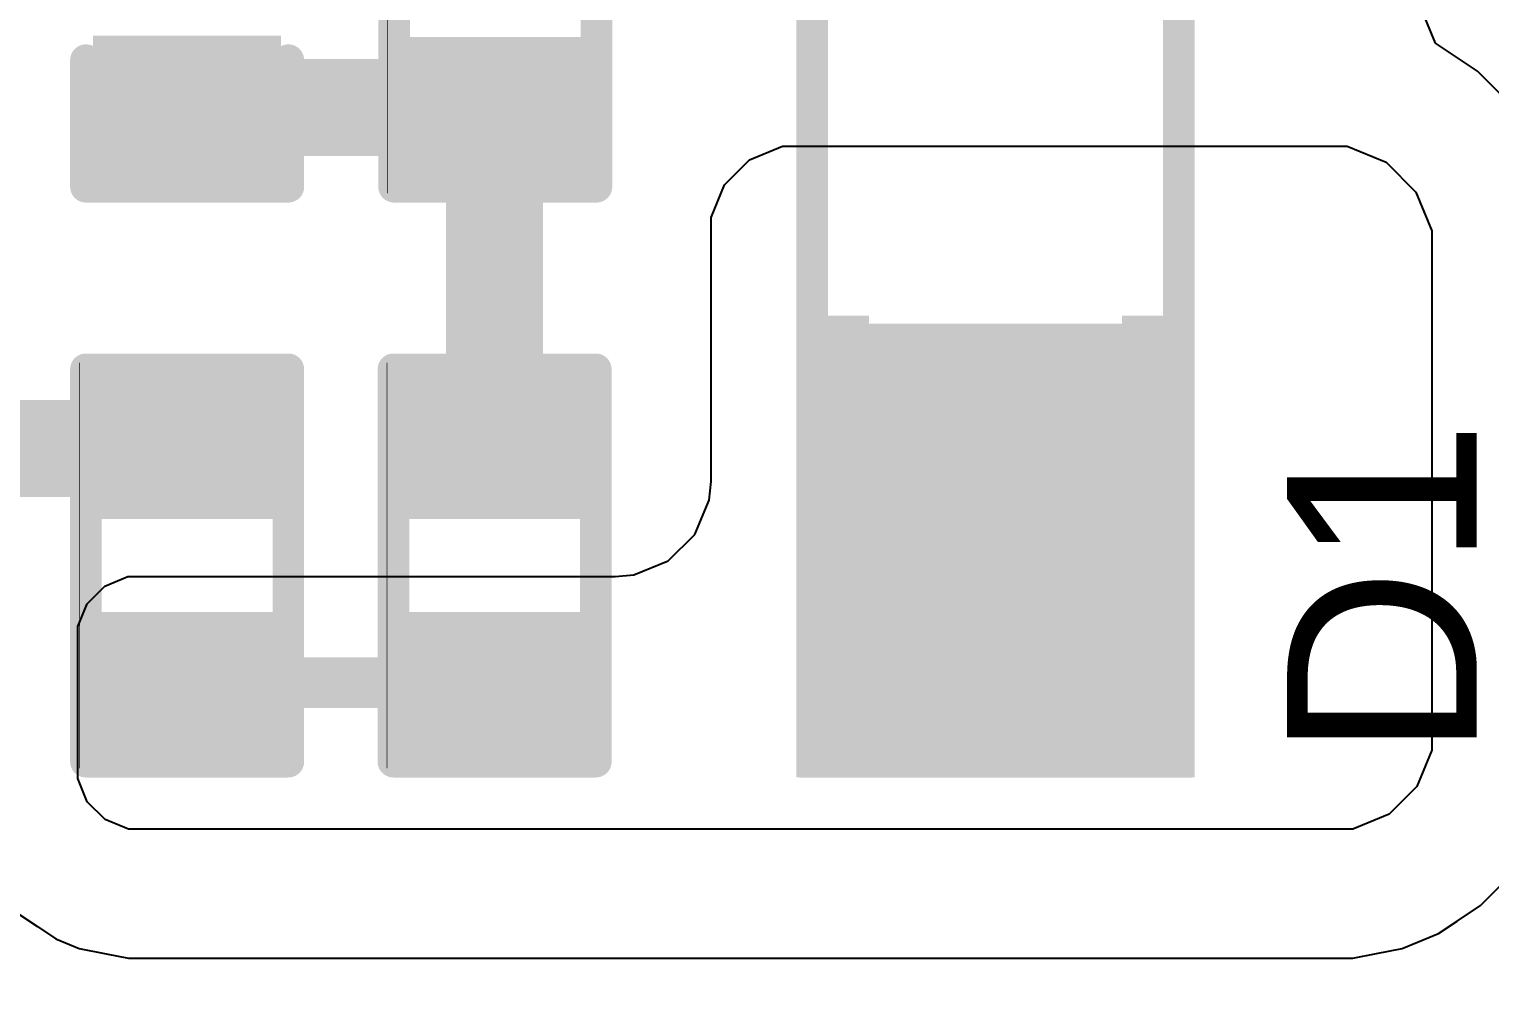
# Model space of a CAD drawing. Header units: inches. Extents: x -18 to 202, y -11 to 119.
# Drawn here: x 43.52 to 49.38, y 8.43 to 12.25 of the extents above; entities that cross this region are included whole.
import ezdxf

# ---------------------------------------------------------------- set-up
doc = ezdxf.new("R2010")
doc.units = ezdxf.units.IN
for name, color, linetype in [('Board Outline', 216, 'Continuous'), ('Top Layer', 1, 'Continuous'), ('Top Overlay', 2, 'Continuous'), ('Top Paste', 8, 'Continuous'), ('Top Solder', 216, 'Continuous')]:
    doc.layers.add(name, color=color, linetype=linetype)
doc.styles.add('Arial', font='', dxfattribs={"height": 0.2})
doc.styles.get('Arial').set_extended_font_data('Arial')

# ---------------------------------------------------------------- blocks, each defined once
blk = doc.blocks.new('R___0402_53')
at = {"layer": 'Top Layer'}
for points in [[(-0.6985050799999999, -0.31750508), (-0.6985050799999999, 0.31749492), (-0.24130508, 0.31749492), (-0.2413050799999999, -0.3175050799999999)], [(0.2413000000000001, -0.3175025400000001), (0.2412999999999999, 0.31749746), (0.6985, 0.31749746), (0.6985, -0.3175025399999999)]]:
    blk.add_hatch(color=1, dxfattribs=at).paths.add_polyline_path(points)
at = {"layer": 'Top Paste'}
for points in [[(-0.6985050799999999, -0.31750508), (-0.6985050799999999, 0.31749492), (-0.24130508, 0.31749492), (-0.2413050799999999, -0.3175050799999999)], [(0.2413000000000001, -0.3175025400000001), (0.2412999999999999, 0.31749746), (0.6985, 0.31749746), (0.6985, -0.3175025399999999)]]:
    blk.add_hatch(color=8, dxfattribs=at).paths.add_polyline_path(points)
at = {"layer": 'Top Solder'}
for points in [[(-0.75350624, -0.37250624), (-0.75350624, 0.3724960799999999), (-0.1863039200000001, 0.3724960800000001), (-0.1863039199999999, -0.3725062399999999)], [(0.18629884, -0.3725037), (0.1862988399999999, 0.3724986199999999), (0.75350116, 0.3724986200000001), (0.75350116, -0.3725036999999999)]]:
    blk.add_hatch(color=216, dxfattribs=at).paths.add_polyline_path(points)
at = {"layer": 'Top Overlay'}
for points, const_width in [([(-0.78740254, -0.40640508), (-0.78739746, 0.40639746)], 0.127), ([(0.78739492, 0.40639746), (-0.78739746, 0.40639746)], 0.127), ([(0.7874, -0.4064), (0.78739492, 0.40639746)], 0.127), ([(-0.78740254, -0.40640508), (0.7874, -0.4064)], 0.127), ([(0.81279492, -0.43180508), (-0.8128, -0.4317974599999999)], 0.0032258)]:
    blk.add_lwpolyline(points, dxfattribs=dict(at, const_width=const_width))
for points, const_width in [([(-0.8191474599999999, 0.40639746, 1), (-0.7556474599999999, 0.40639746, 1)], 0.0635), ([(-0.8191474599999999, 0.40639746, 1), (-0.7556474599999999, 0.40639746, 1)], 0.0635), ([(0.7556449199999999, 0.40639746, 1), (0.81914492, 0.40639746, 1)], 0.0635), ([(0.7556449199999999, 0.40639746, 1), (0.81914492, 0.40639746, 1)], 0.0635), ([(-0.8191525399999998, -0.40640508, 1), (-0.75565254, -0.40640508, 1)], 0.0635), ([(-0.8191525399999998, -0.40640508, 1), (-0.75565254, -0.40640508, 1)], 0.0635), ([(0.7556499999999999, -0.4064, 1), (0.8191499999999999, -0.4064, 1)], 0.0635), ([(0.7556499999999999, -0.4064, 1), (0.8191499999999999, -0.4064, 1)], 0.0635), ([(-0.81360518, -0.4317974599999999, 1), (-0.8119948199999999, -0.4317974599999999, 1)], 0.0016129), ([(0.8119897399999999, -0.43180508, 1), (0.8136000999999999, -0.43180508, 1)], 0.0016129)]:
    blk.add_lwpolyline(points, format="xyb", close=True, dxfattribs=dict(at, const_width=const_width))
blk = doc.blocks.new('R___0402_55')
at = {"layer": 'Top Layer'}
for points in [[(-0.6985050799999999, -0.31750508), (-0.6985050799999999, 0.31749492), (-0.24130508, 0.31749492), (-0.2413050799999999, -0.3175050799999999)], [(0.2413000000000001, -0.3175025400000001), (0.2412999999999999, 0.31749746), (0.6985, 0.31749746), (0.6985, -0.3175025399999999)]]:
    blk.add_hatch(color=1, dxfattribs=at).paths.add_polyline_path(points)
at = {"layer": 'Top Paste'}
for points in [[(-0.6985050799999999, -0.31750508), (-0.6985050799999999, 0.31749492), (-0.24130508, 0.31749492), (-0.2413050799999999, -0.3175050799999999)], [(0.2413000000000001, -0.3175025400000001), (0.2412999999999999, 0.31749746), (0.6985, 0.31749746), (0.6985, -0.3175025399999999)]]:
    blk.add_hatch(color=8, dxfattribs=at).paths.add_polyline_path(points)
at = {"layer": 'Top Solder'}
for points in [[(-0.75350624, -0.37250624), (-0.75350624, 0.3724960799999999), (-0.1863039200000001, 0.3724960800000001), (-0.1863039199999999, -0.3725062399999999)], [(0.18629884, -0.3725037), (0.1862988399999999, 0.3724986199999999), (0.75350116, 0.3724986200000001), (0.75350116, -0.3725036999999999)]]:
    blk.add_hatch(color=216, dxfattribs=at).paths.add_polyline_path(points)
at = {"layer": 'Top Overlay'}
for points, const_width in [([(0.7874, 0.4063923799999999), (-0.78740254, 0.4063923799999999)], 0.127), ([(-0.78740254, -0.40640508), (-0.78740254, 0.4063923799999999)], 0.127), ([(0.7874, -0.4064), (0.7874, 0.4063923799999999)], 0.127), ([(-0.78740254, -0.40640508), (0.7874, -0.4064)], 0.127), ([(0.8127974599999999, -0.43180254), (-0.8128, -0.4317974599999999)], 0.0032258)]:
    blk.add_lwpolyline(points, dxfattribs=dict(at, const_width=const_width))
for points, const_width in [([(-0.8191525399999998, 0.4063923799999999, 1), (-0.75565254, 0.4063923799999999, 1)], 0.0635), ([(-0.8191525399999998, 0.4063923799999999, 1), (-0.75565254, 0.4063923799999999, 1)], 0.0635), ([(0.7556499999999999, 0.4063923799999999, 1), (0.8191499999999999, 0.4063923799999999, 1)], 0.0635), ([(0.7556499999999999, 0.4063923799999999, 1), (0.8191499999999999, 0.4063923799999999, 1)], 0.0635), ([(-0.8191525399999998, -0.40640508, 1), (-0.75565254, -0.40640508, 1)], 0.0635), ([(-0.8191525399999998, -0.40640508, 1), (-0.75565254, -0.40640508, 1)], 0.0635), ([(0.7556499999999999, -0.4064, 1), (0.8191499999999999, -0.4064, 1)], 0.0635), ([(0.7556499999999999, -0.4064, 1), (0.8191499999999999, -0.4064, 1)], 0.0635), ([(-0.81360518, -0.4317974599999999, 1), (-0.8119948199999999, -0.4317974599999999, 1)], 0.0016129), ([(0.81199228, -0.43180254, 1), (0.8136026399999999, -0.43180254, 1)], 0.0016129)]:
    blk.add_lwpolyline(points, format="xyb", close=True, dxfattribs=dict(at, const_width=const_width))
blk = doc.blocks.new('R___0402_56')
at = {"layer": 'Top Layer'}
for points in [[(-0.69849746, -0.3175025400000001), (-0.69849746, 0.31749746), (-0.24129746, 0.31749746), (-0.2412974599999999, -0.3175025399999999)], [(0.2413025400000001, -0.3175), (0.2413025399999999, 0.3174999999999999), (0.6985025399999999, 0.3175), (0.6985025399999999, -0.3174999999999999)]]:
    blk.add_hatch(color=1, dxfattribs=at).paths.add_polyline_path(points)
at = {"layer": 'Top Paste'}
for points in [[(-0.69849746, -0.3175025400000001), (-0.69849746, 0.31749746), (-0.24129746, 0.31749746), (-0.2412974599999999, -0.3175025399999999)], [(0.2413025400000001, -0.3175), (0.2413025399999999, 0.3174999999999999), (0.6985025399999999, 0.3175), (0.6985025399999999, -0.3174999999999999)]]:
    blk.add_hatch(color=8, dxfattribs=at).paths.add_polyline_path(points)
at = {"layer": 'Top Solder'}
for points in [[(-0.7534986199999999, -0.3725037), (-0.7534986199999999, 0.3724986199999999), (-0.1862963000000001, 0.3724986200000001), (-0.1862962999999999, -0.3725036999999999)], [(0.1863013800000001, -0.3725011600000001), (0.1863013799999999, 0.3725011599999999), (0.7535037, 0.3725011600000001), (0.7535037, -0.3725011599999999)]]:
    blk.add_hatch(color=216, dxfattribs=at).paths.add_polyline_path(points)
at = {"layer": 'Top Overlay'}
for points, const_width in [([(0.78739746, 0.40639746), (-0.7874, 0.40639746)], 0.127), ([(-0.7874, -0.4064), (-0.7874, 0.40639746)], 0.127), ([(0.7874050799999999, -0.40640508), (0.78739746, 0.40639746)], 0.127), ([(0.7874050799999999, -0.40640508), (-0.7874, -0.4064)], 0.127), ([(0.8127974599999999, -0.43180254), (-0.8128, -0.4318)], 0.0032258)]:
    blk.add_lwpolyline(points, dxfattribs=dict(at, const_width=const_width))
for points, const_width in [([(-0.8191499999999999, 0.40639746, 1), (-0.7556499999999999, 0.40639746, 1)], 0.0635), ([(-0.8191499999999999, 0.40639746, 1), (-0.7556499999999999, 0.40639746, 1)], 0.0635), ([(0.7556474599999999, 0.40639746, 1), (0.8191474599999999, 0.40639746, 1)], 0.0635), ([(0.7556474599999999, 0.40639746, 1), (0.8191474599999999, 0.40639746, 1)], 0.0635), ([(-0.8191499999999999, -0.4064, 1), (-0.7556499999999999, -0.4064, 1)], 0.0635), ([(-0.8191499999999999, -0.4064, 1), (-0.7556499999999999, -0.4064, 1)], 0.0635), ([(0.75565508, -0.40640508, 1), (0.8191550799999999, -0.40640508, 1)], 0.0635), ([(0.75565508, -0.40640508, 1), (0.8191550799999999, -0.40640508, 1)], 0.0635), ([(-0.81360518, -0.4318, 1), (-0.8119948199999999, -0.4318, 1)], 0.0016129), ([(0.81199228, -0.43180254, 1), (0.8136026399999999, -0.43180254, 1)], 0.0016129)]:
    blk.add_lwpolyline(points, format="xyb", close=True, dxfattribs=dict(at, const_width=const_width))
blk = doc.blocks.new('SOD_123_66')
at = {"layer": 'Top Layer'}
for points in [[(-1.09999526, 0.45000037), (-1.09999526, -0.45000037), (-2.0499959, -0.45000037), (-2.0499959, 0.45000037)], [(2.05000352, 0.45000037), (2.05000352, -0.45000037), (1.10000288, -0.45000037), (1.10000288, 0.45000037)]]:
    blk.add_hatch(color=1, dxfattribs=at).paths.add_polyline_path(points)
at = {"layer": 'Top Overlay'}
for points in [[(0.9652025399999999, 0.50799746), (2.81939746, 0.50799746), (2.81939746, 0.79999586), (0.9652025399999999, 0.79999586)], [(2.11983574, -0.7873060199999999), (2.81943302, -0.7873060199999999), (2.81943302, 0.7874939799999999), (2.11983574, 0.7874939799999999)], [(0.9652076199999999, -0.7999780799999999), (2.81940254, -0.7999780799999999), (2.81940254, -0.50797968), (0.9652076199999999, -0.50797968)]]:
    blk.add_hatch(color=2, dxfattribs=at).paths.add_polyline_path(points)
at = {"layer": 'Top Paste'}
for points in [[(-1.09999526, 0.45000037), (-1.09999526, -0.45000037), (-2.0499959, -0.45000037), (-2.0499959, 0.45000037)], [(2.05000352, 0.45000037), (2.05000352, -0.45000037), (1.10000288, -0.45000037), (1.10000288, 0.45000037)]]:
    blk.add_hatch(color=8, dxfattribs=at).paths.add_polyline_path(points)
at = {"layer": 'Top Solder'}
for points in [[(-0.9983952599999999, 0.55160037), (-0.9983952599999999, -0.55160037), (-2.1515959, -0.55160037), (-2.1515959, 0.55160037)], [(2.15160352, 0.55160037), (2.15160352, -0.55160037), (0.99840288, -0.55160037), (0.99840288, 0.55160037)]]:
    blk.add_hatch(color=216, dxfattribs=at).paths.add_polyline_path(points)
at = {"layer": 'Top Overlay', "const_width": 0.127}
for points in [[(0.9652025399999999, 0.7366), (-1.37159746, 0.7366)], [(-1.37159746, 0.5842025399999999), (-1.37159746, 0.7366)], [(-1.37159746, -0.7366), (-1.37159746, -0.5842025399999999)], [(0.9652025399999999, -0.7366), (-1.37159746, -0.7366)]]:
    blk.add_lwpolyline(points, dxfattribs=at)
at = {"layer": 'Top Overlay', "const_width": 0.0635}
for points in [[(-1.40334746, 0.7366, 1), (-1.33984746, 0.7366, 1)], [(-1.40334746, 0.7366, 1), (-1.33984746, 0.7366, 1)], [(0.93345254, 0.7366, 1), (0.99695254, 0.7366, 1)], [(-1.40334746, 0.5842025399999999, 1), (-1.33984746, 0.5842025399999999, 1)], [(-1.40334746, -0.5842025399999999, 1), (-1.33984746, -0.5842025399999999, 1)], [(-1.40334746, -0.7366, 1), (-1.33984746, -0.7366, 1)], [(-1.40334746, -0.7366, 1), (-1.33984746, -0.7366, 1)], [(0.93345254, -0.7366, 1), (0.99695254, -0.7366, 1)]]:
    blk.add_lwpolyline(points, format="xyb", close=True, dxfattribs=at)
blk = doc.blocks.new('C___0402_105')
at = {"layer": 'Top Layer'}
for points in [[(-0.6985050799999999, -0.3175), (-0.6985050799999999, 0.3174999999999999), (-0.24130508, 0.3175), (-0.2413050799999999, -0.3174999999999999)], [(0.24129746, -0.3175), (0.2412974599999999, 0.3174999999999999), (0.69849746, 0.3175), (0.69849746, -0.3174999999999999)]]:
    blk.add_hatch(color=1, dxfattribs=at).paths.add_polyline_path(points)
at = {"layer": 'Top Paste'}
for points in [[(-0.6985050799999999, -0.3175), (-0.6985050799999999, 0.3174999999999999), (-0.24130508, 0.3175), (-0.2413050799999999, -0.3174999999999999)], [(0.24129746, -0.3175), (0.2412974599999999, 0.3174999999999999), (0.69849746, 0.3175), (0.69849746, -0.3174999999999999)]]:
    blk.add_hatch(color=8, dxfattribs=at).paths.add_polyline_path(points)
at = {"layer": 'Top Solder'}
for points in [[(-0.75850496, -0.3774998800000001), (-0.75850496, 0.3774998799999999), (-0.1813052000000001, 0.3774998800000001), (-0.1813051999999999, -0.3774998799999999)], [(0.1812975800000001, -0.3774998800000001), (0.1812975799999999, 0.3774998799999999), (0.7584973399999999, 0.3774998800000001), (0.7584973399999999, -0.3774998799999999)]]:
    blk.add_hatch(color=216, dxfattribs=at).paths.add_polyline_path(points)
at = {"layer": 'Top Overlay', "const_width": 0.127}
for points in [[(-0.7874, -0.4064), (-0.7874050799999999, 0.40640508)], [(-0.27940508, 0.40640508), (-0.7874050799999999, 0.40640508)], [(0.78739746, 0.40639746), (0.2794, 0.40640508)], [(0.78740254, -0.40640254), (0.78739746, 0.40639746)], [(-0.27940254, -0.40640508), (-0.7874, -0.4064)], [(0.78740254, -0.40640254), (0.2794, -0.40640254)]]:
    blk.add_lwpolyline(points, dxfattribs=at)
at = {"layer": 'Top Overlay', "const_width": 0.0635}
for points in [[(-0.8191550799999999, 0.40640508, 1), (-0.75565508, 0.40640508, 1)], [(-0.8191550799999999, 0.40640508, 1), (-0.75565508, 0.40640508, 1)], [(-0.31115508, 0.40640508, 1), (-0.24765508, 0.40640508, 1)], [(0.24765, 0.40640508, 1), (0.31115, 0.40640508, 1)], [(0.7556474599999999, 0.40639746, 1), (0.8191474599999999, 0.40639746, 1)], [(0.7556474599999999, 0.40639746, 1), (0.8191474599999999, 0.40639746, 1)], [(-0.8191499999999999, -0.4064, 1), (-0.7556499999999999, -0.4064, 1)], [(-0.8191499999999999, -0.4064, 1), (-0.7556499999999999, -0.4064, 1)], [(-0.31115254, -0.40640508, 1), (-0.24765254, -0.40640508, 1)], [(0.24765, -0.40640254, 1), (0.31115, -0.40640254, 1)], [(0.75565254, -0.40640254, 1), (0.8191525399999998, -0.40640254, 1)], [(0.75565254, -0.40640254, 1), (0.8191525399999998, -0.40640254, 1)]]:
    blk.add_lwpolyline(points, format="xyb", close=True, dxfattribs=at)

msp = doc.modelspace()

# ---------------------------------------------------------------- linework, layer by layer
at = {"layer": 'Board Outline', "const_width": 0.254}
msp.add_lwpolyline([(44.2298709, 62.30989315999999, -3.535496147403243), (7.564747379999999, 62.28912103999999)], format="xyb", dxfattribs=at)
at = {"layer": 'Top Layer'}
for p, q in [((49.16286839999999, 12.19788772), (49.0992541, 12.35272866)), ((49.24733102, 12.1414413), (49.16286839999999, 12.19788772)), ((49.33086908, 12.08561972), (49.24733102, 12.1414413)), ((49.33087923999999, 12.08560702), (49.33086908, 12.08561972)), ((49.33089194, 12.08559686), (49.33087923999999, 12.08560702)), ((49.45029226, 11.96617622), (49.33089194, 12.08559686)), ((46.40851018, 11.72953966), (46.54001614, 11.78400742)), ((46.54001614, 11.78400742), (46.61118694, 11.78400488)), ((46.61118694, 11.78400488), (46.61118947999999, 11.78400996)), ((46.61118947999999, 11.78400996), (47.33455608, 11.7840125)), ((47.33455608, 11.7840125), (48.72416467999999, 11.78400234)), ((48.72416467999999, 11.78400234), (48.80859936, 11.78400742)), ((48.80859936, 11.78400742), (48.96461377999999, 11.71937966)), ((46.30786268, 11.62888962), (46.40851018, 11.72953966)), ((48.96461377999999, 11.71937966), (49.0840141, 11.59995902)), ((46.25339237999999, 11.4973862), (46.30786268, 11.62888962)), ((49.0840141, 11.59995902), (49.14861645999999, 11.44393444)), ((46.25339492, 11.4262154), (46.25339237999999, 11.4973862)), ((49.14861645999999, 11.44393444), (49.14859867999999, 11.35949976)), ((46.25339237999999, 10.43794966), (46.25339492, 11.4262154)), ((49.14859867999999, 11.35949976), (49.14862661999999, 11.359515)), ((49.14862661999999, 11.359515), (49.148619, 9.438497759999999)), ((46.2456657, 10.36325334), (46.25338476, 10.43794712)), ((46.25338476, 10.43794712), (46.25339237999999, 10.43794966)), ((46.18781212, 10.22544564), (46.2456657, 10.36325334)), ((46.08162742, 10.12026424), (46.18781212, 10.22544564)), ((45.94327616, 10.06371876), (46.08162742, 10.12026424)), ((43.81894208, 10.01847882), (43.9112279, 10.05670328)), ((43.9112279, 10.05670328), (43.96117192, 10.05670074)), ((43.96117192, 10.05670074), (43.96118462, 10.05671598)), ((43.96118462, 10.05671598), (45.86851126, 10.0567109)), ((45.86851126, 10.0567109), (45.94327616, 10.06371876)), ((43.74831229999999, 9.947843959999998), (43.81894208, 10.01847882)), ((43.71009038, 9.855560679999998), (43.74831229999999, 9.947843959999998)), ((43.71009292, 9.80561412), (43.71009038, 9.855560679999998)), ((43.71009038, 9.29654478), (43.71009292, 9.80561412)), ((49.148619, 9.438497759999999), (49.14863678, 9.359699339999999)), ((49.14863678, 9.359699339999999), (49.08833718, 9.2140913)), ((43.71008276, 9.245980999999999), (43.71009038, 9.296532079999999)), ((43.71009038, 9.296532079999999), (43.71009038, 9.29654478)), ((43.74876949999999, 9.15256742), (43.71008276, 9.245980999999999)), ((49.08833718, 9.2140913), (48.97689468, 9.102656419999999)), ((43.82026288, 9.08107658), (43.74876949999999, 9.15256742)), ((48.97689468, 9.102656419999999), (48.8312841, 9.042366979999999)), ((43.91367646, 9.04238984), (43.82026288, 9.08107658)), ((43.96423008, 9.042397459999998), (43.91367646, 9.04238984)), ((48.75249583999999, 9.04238984), (43.96423008, 9.042397459999998)), ((48.8312841, 9.042366979999999), (48.75248567999999, 9.04238984)), ((48.75248567999999, 9.04238984), (48.75249583999999, 9.04238984)), ((49.34312966, 8.73639858), (49.45457216, 8.847830919999998)), ((43.45403806, 8.71480604), (43.54822634, 8.65188008)), ((49.24958654, 8.67389934), (49.34308902, 8.736355399999999)), ((49.34308902, 8.736355399999999), (49.34310934, 8.73638334)), ((49.34310934, 8.73638334), (49.34312966, 8.73639858)), ((43.54822634, 8.65188008), (43.62205906, 8.6025482)), ((49.02942696, 8.5638132), (49.17503754, 8.624102639999998)), ((49.17503754, 8.624102639999998), (49.17506294, 8.62412042)), ((49.17506294, 8.62412042), (49.17509088, 8.6241255)), ((49.17509088, 8.6241255), (49.24958654, 8.67389934)), ((43.62205906, 8.6025482), (43.62207176, 8.60254566)), ((43.62207176, 8.60254566), (43.62207938, 8.60254058)), ((43.62207938, 8.60254058), (43.71549296, 8.56385384)), ((43.71549296, 8.56385384), (43.71551074, 8.5638513)), ((43.71551074, 8.5638513), (43.71553614, 8.56383352)), ((43.71553614, 8.56383352), (43.82457326, 8.54216224)), ((48.92647314, 8.54335096), (49.02935584, 8.563782719999999)), ((49.02935584, 8.563782719999999), (49.02939139999999, 8.56380558)), ((49.02939139999999, 8.56380558), (49.02942696, 8.5638132)), ((43.82457326, 8.54216224), (43.91370694, 8.52443812)), ((43.91370694, 8.52443812), (43.9137298, 8.5244432)), ((43.9137298, 8.5244432), (43.9137552, 8.52443812)), ((43.9137552, 8.52443812), (43.96430882, 8.52444574)), ((43.96430882, 8.52444574), (48.75233582, 8.52443812)), ((48.75233582, 8.52443812), (48.83113424, 8.52441526)), ((48.83113424, 8.52441526), (48.83117233999999, 8.52442288)), ((48.83117233999999, 8.52442288), (48.83121044, 8.52441526)), ((48.83121044, 8.52441526), (48.92647314, 8.54335096))]:
    msp.add_line(p, q, dxfattribs=at)
for points, const_width in [([(44.14961198, 11.93876454), (45.38684343999999, 11.93876454)], 0.389382), ([(45.38432884, 10.57092882), (45.38432884, 11.938762)], 0.389382), ([(45.38432884, 11.938762), (45.38684343999999, 11.938762)], 0.389382), ([(45.38684343999999, 11.938762), (45.38684343999999, 11.93876454)], 0.389382), ([(42.91489512, 10.57092882), (44.14961198, 10.57092882)], 0.389382), ([(44.14961452, 9.63112374), (45.38433137999999, 9.63112374)], 0.2032)]:
    msp.add_lwpolyline(points, dxfattribs=dict(at, const_width=const_width))
for points, const_width in [([(44.05226648, 11.93876454, 1), (44.24695748, 11.93876454, 1)], 0.194691), ([(45.28698334, 11.938762, 1), (45.48167434, 11.938762, 1)], 0.194691), ([(45.28698334, 11.938762, 1), (45.48167434, 11.938762, 1)], 0.194691), ([(45.28949794, 11.93876454, 1), (45.48418894, 11.93876454, 1)], 0.194691), ([(45.28949794, 11.93876454, 1), (45.48418894, 11.93876454, 1)], 0.194691), ([(45.28949794, 11.938762, 1), (45.48418894, 11.938762, 1)], 0.194691), ([(45.28949794, 11.938762, 1), (45.48418894, 11.938762, 1)], 0.194691), ([(44.05226648, 10.57092882, 1), (44.24695748, 10.57092882, 1)], 0.194691), ([(45.28698334, 10.57092882, 1), (45.48167434, 10.57092882, 1)], 0.194691), ([(44.09881452, 9.63112374, 1), (44.20041452, 9.63112374, 1)], 0.1016), ([(45.33353138, 9.63112374, 1), (45.43513137999999, 9.63112374, 1)], 0.1016)]:
    msp.add_lwpolyline(points, format="xyb", close=True, dxfattribs=dict(at, const_width=const_width))

# ---------------------------------------------------------------- block references
at = {"rotation": 270}
for name, p in [('SOD_123_66', (47.39567101999999, 12.06956438)), ('C___0402_105', (44.14961198, 12.408662)), ('R___0402_56', (45.38684343999999, 12.40866454)), ('R___0402_53', (44.14961706, 10.10102374)), ('R___0402_55', (45.38433392, 10.10102374))]:
    msp.add_blockref(name, p, dxfattribs=at)

# ---------------------------------------------------------------- texts
at = {"layer": 'Top Overlay', "style": 'Arial'}
msp.add_text('D1', height=0.7619999999999999, rotation=90, dxfattribs=at).set_placement((49.328832, 9.32412156))

doc.saveas('drawing.dxf')
